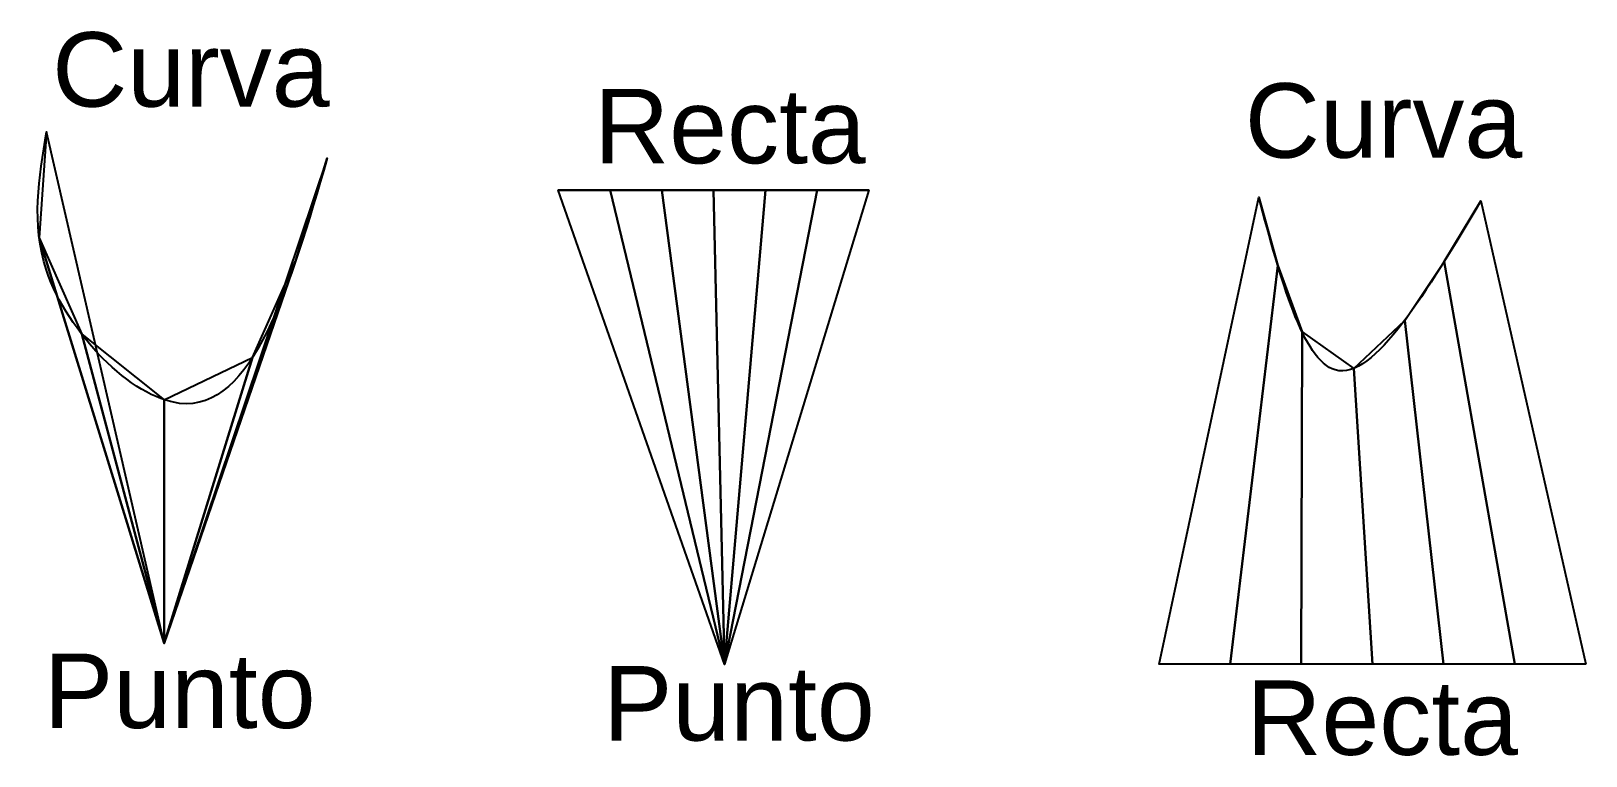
# Model space of a CAD drawing. Extents: x 1059 to 2165, y 1987 to 2502.
import ezdxf

# ---------------------------------------------------------------- set-up
doc = ezdxf.new("R2010")
doc.units = 12
doc.layers.add('cotas', color=7, linetype='Continuous')
doc.styles.get("Standard").update_dxf_attribs({"font": 'ARIAL.TTF'})

msp = doc.modelspace()

# ---------------------------------------------------------------- linework, layer by layer
at = {"layer": 'cotas'}
for p, q in [((1655, 2388.8), (1434, 2388.8)), ((2164.7, 2051.9), (1861.2, 2051.9))]:
    msp.add_line(p, q, dxfattribs=at)
for points in [[(1269.9, 2411.5), (1164.9, 2237.3), (1070.3, 2331.9), (1070.3, 2430.4)], [(2089.9, 2381.2), (1986.5, 2261), (1932.1, 2383.8)]]:
    msp.add_spline(points, degree=3, dxfattribs=at)
for p in [(1154, 2066.9), (1552.2, 2051.9)]:
    msp.add_point(p, dxfattribs=at)

# ---------------------------------------------------------------- texts
for s, p in [('Curva', (1074.3, 2448.2)), ('Curva', (1922.2, 2411.9)), ('Recta', (1459.6, 2407.9)), ('Punto', (1068.4, 2006.5)), ('Punto', (1465.9, 1997.6)), ('Recta', (1923.3, 1987.4))]:
    msp.add_text(s, height=52.92, dxfattribs=at).set_placement(p)

# ---------------------------------------------------------------- meshes
mesh = msp.add_polymesh((2, 7), dxfattribs=at)
for k, corner in enumerate([(1154, 2066.9), (1154, 2066.9), (1154, 2066.9), (1154, 2066.9), (1154, 2066.9), (1154, 2066.9), (1154, 2066.9), (1269.9, 2411.5), (1247.5, 2339), (1216.7, 2269.9), (1154, 2239.8), (1095.3, 2286.4), (1065.1, 2355), (1070.3, 2430.4)]):
    mesh.set_mesh_vertex(divmod(k, 7), corner)
mesh = msp.add_polymesh((2, 7), dxfattribs=at)
for k, corner in enumerate([(1552.2, 2051.9), (1552.2, 2051.9), (1552.2, 2051.9), (1552.2, 2051.9), (1552.2, 2051.9), (1552.2, 2051.9), (1552.2, 2051.9), (1655, 2388.8), (1618.2, 2388.8), (1581.4, 2388.8), (1544.5, 2388.8), (1507.7, 2388.8), (1470.9, 2388.8), (1434, 2388.8)]):
    mesh.set_mesh_vertex(divmod(k, 7), corner)
mesh = msp.add_polymesh((2, 7), dxfattribs=at)
for k, corner in enumerate([(2164.7, 2051.9), (2114.1, 2051.9), (2063.5, 2051.9), (2012.9, 2051.9), (1962.3, 2051.9), (1911.7, 2051.9), (1861.2, 2051.9), (2089.9, 2381.2), (2063.9, 2338.1), (2035.9, 2296.3), (1999.6, 2262.1), (1962.9, 2288.1), (1945.6, 2335.3), (1932.1, 2383.8)]):
    mesh.set_mesh_vertex(divmod(k, 7), corner)

doc.saveas('drawing.dxf')
